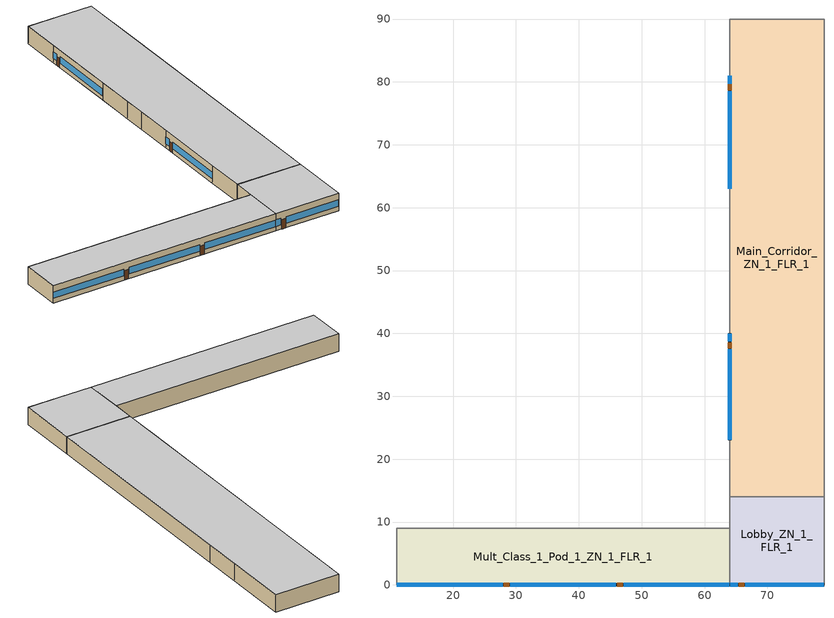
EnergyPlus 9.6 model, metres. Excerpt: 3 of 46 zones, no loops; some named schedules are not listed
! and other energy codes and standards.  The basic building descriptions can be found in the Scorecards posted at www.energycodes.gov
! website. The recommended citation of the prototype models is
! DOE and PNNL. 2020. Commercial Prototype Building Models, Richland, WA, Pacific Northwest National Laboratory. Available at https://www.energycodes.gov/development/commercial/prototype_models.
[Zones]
Mult_Class_1_Pod_1_ZN_1_FLR_1
 floor ground (Mult_Class_1_Pod_1_ZN_1_FLR_1_Floor_Ffactor): 11,9 64,9 64,0 11,0 z0
 wall outside (nonres_ext_wall): 11,0 64,0 z0:4
 wall to Lobby_ZN_1_FLR_1 (int_wall): 64,0 64,9 z0:4
 wall to Corridor_Pod_1_ZN_1_FLR_1 (int_wall): 64,9 11,9 z0:4
 wall to Corner_Class_1_Pod_1_ZN_1_FLR_1 (int_wall): 11,9 11,0 z0:4
 window (NonresWindow_U_0.38_SHGC_0.38): 11.05,0 27.87,0 / 29.09,0 45.91,0 / 47.13,0 63.95,0 z1.03:2.5
 door (Swinging Door_con): 28.05,0 28.96,0 / 46.08,0 46.99,0 z0:2.13
 ceiling to Mult_Class_1_Pod_1_ZN_1_FLR_2 (int_slab_ceiling): 11,0 64,0 64,9 11,9 z4
Main_Corridor_ZN_1_FLR_1
 floor ground (Main_Corridor_ZN_1_FLR_1_Floor_Ffactor): 64,90 79,90 79,14 64,14 z0
 wall outside (nonres_ext_wall): 64,81 64,63 / 64,40 64,23 z0:4
 wall to Lobby_ZN_1_FLR_1 (int_wall): 64,14 79,14 z0:4
 wall to Gym_ZN_1_FLR_1 (int_wall): 79,14 79,66 z0:4
 wall to Mech_ZN_1_FLR_1 (int_wall): 79,66 79,75 z0:4
 wall to Auditorium_ZN_1_FLR_1 (nonres_ext_wall): 79,75 79,90 z0:4
 wall to Bathrooms_ZN_1_FLR_1 (int_wall): 79,90 64,90 z0:4
 wall to Mult_Class_1_Pod_3_ZN_1_FLR_1 (int_wall): 64,90 64,81 z0:4
 wall to Mult_Class_2_Pod_2_ZN_1_FLR_1 (int_wall): 64,63 64,54 z0:4
 wall to Corridor_Pod_2_ZN_1_FLR_1 (int_wall): 64,54 64,49 z0:4
 wall to Mult_Class_1_Pod_2_ZN_1_FLR_1 (int_wall): 64,49 64,40 z0:4
 wall to Mult_Class_2_Pod_1_ZN_1_FLR_1 (int_wall): 64,23 64,14 z0:4
 window (NonresWindow_U_0.38_SHGC_0.38): 64,80.95 64,79.73 / 64,78.51 64,63.05 z1:2.51; 64,39.95 64,38.73 / 64,37.51 64,23.05 z0.99:2.51
 door (Swinging Door_con): 64,79.62 64,78.7 / 64,38.55 64,37.63 z0:2.13
 ceiling to Main_Corridor_ZN_1_FLR_2 (int_slab_ceiling): 64,14 79,14 79,90 64,90 z4
Lobby_ZN_1_FLR_1
 floor ground (Lobby_ZN_1_FLR_1_Floor_Ffactor): 64,14 79,14 79,0 64,0 z0
 wall outside (nonres_ext_wall): 64,0 79,0 z0:4
 wall to Offices_ZN_1_FLR_1 (int_wall): 79,0 79,14 z0:4
 wall to Corridor_Pod_1_ZN_1_FLR_1 (int_wall): 64,14 64,9 z0:4
 window (NonresWindow_U_0.38_SHGC_0.38): 64.05,0 65.27,0 / 66.49,0 78.95,0 z0.97:2.51
 door (Swinging Door_con): 65.43,0 66.35,0 z0:2.13
 ceiling to Lobby_ZN_1_FLR_2 (int_slab_ceiling): 64,0 79,0 79,14 64,14 z4
[Building]
SchoolSecondary: North Axis {deg}=0; Terrain=City; Loads Convergence Tolerance Value {W}=0.04; Temperature Convergence Tolerance Value {deltaC}=0.2; Solar Distribution=FullInteriorAndExterior; Maximum Number of Warmup Days=25; Minimum Number of Warmup Days=6
[Site:Location]
Denver-Aurora-Buckley.AFB_CO_USA WMO=724695: Latitude {deg}=39.72; Longitude {deg}=-104.75; Time Zone {hr}=-7; Elevation {m}=1726
[SizingPeriod:DesignDay] Day of Month=21; Dry-Bulb Temperature Range Modifier Type=DefaultMultipliers; Humidity Condition Type=Wetbulb; Barometric Pressure {Pa}=82237; Rain Indicator=No; Snow Indicator=No; Daylight Saving Time Indicator=No
Name | Month | Day Type | Maximum Dry-Bulb Temperature {C} | Daily Dry-Bulb Temperature Range {deltaC} | Wetbulb or DewPoint at Maximum Dry-Bulb {C} | Wind Speed {m/s} | Wind Direction {deg} | Solar Model Indicator | Sky Clearness | ASHRAE Clear Sky Optical Depth for Beam Irradiance (taub) | ASHRAE Clear Sky Optical Depth for Diffuse Irradiance (taud)
Denver-Aurora-Buckley.AFB_CO_USA Ann Htg 99.6% Condns DB | 12 | WinterDesignDay | -17.9 | 0 | -17.9 | 2.5 | 180 | ASHRAEClearSky | 0
Denver-Aurora-Buckley.AFB_CO_USA Ann Clg .4% Condns DB=>MWB | 7 | SummerDesignDay | 33.9 | 14.8 | 15 | 3.6 | 30 | ASHRAETau |  | 0.423 | 2.02
[Site:WaterMainsTemperature]
Calculation Method=CORRELATION; Annual Average Outdoor Air Temperature {C}=9.95; Maximum Difference In Monthly Average Outdoor Air Temperatures {deltaC}=23.7
[Site:GroundTemperature:FCfactorMethod]
7.1, 3, -1, 0.8, -0.2, 4.8, 6.1, 13.7, 22.2, 22.7, 21.7, 18.5
[Material:NoMass] Thermal Absorptance=0.9; Solar Absorptance=0.7
Name | Roughness | Thermal Resistance {m2-K/W} | Visible Absorptance
Opaque Door panel_con | MediumRough | 0.475964 | 0.7
CP02 CARPET PAD | VeryRough | 0.21648 | 0.8
Nonres_Exterior_Wall_Insulation | MediumSmooth | 2.81828 | 0.7
[Construction]
Swinging Door_con: Opaque Door panel_con
InteriorFurnishings: Std Wood 6inch
int_wall: G01 13mm gypsum board, G01 13mm gypsum board
int_slab_ceiling: CP02 CARPET PAD, 100mm Normalweight concrete floor
nonres_ext_wall: F07 25mm stucco, G01 16mm gypsum board, Nonres_Exterior_Wall_Insulation, G01 16mm gypsum board
NonresWindow_U_0.38_SHGC_0.38: Nonres Window Glazing Layer
[Material]
Name | Roughness | Thickness {m} | Conductivity {W/m-K} | Density {kg/m3} | Specific Heat {J/kg-K} | Thermal Absorptance | Solar Absorptance | Visible Absorptance
Std Wood 6inch | MediumSmooth | 0.15 | 0.12 | 540 | 1210 | 0.9 | 0.7 | 0.7
F07 25mm stucco | Smooth | 0.0254 | 0.72 | 1856 | 840 | 0.9 | 0.7 | 0.7
G01 13mm gypsum board | Smooth | 0.0127 | 0.16 | 800 | 1090 | 0.9 | 0.7 | 0.5
G01 16mm gypsum board | MediumSmooth | 0.0159 | 0.16 | 800 | 1090
100mm Normalweight concrete floor | MediumRough | 0.1016 | 2.31 | 2322 | 832
[WindowMaterial:SimpleGlazingSystem]
Nonres Window Glazing Layer: U-Factor {W/m2-K}=2.15774; Solar Heat Gain Coefficient=0.38; Visible Transmittance=0.418
[Construction:FfactorGroundFloor] F-Factor {W/m-K}=0.90012
Name | Area {m2} | PerimeterExposed {m}
Mult_Class_1_Pod_1_ZN_1_FLR_1_Floor_Ffactor | 477 | 53
Main_Corridor_ZN_1_FLR_1_Floor_Ffactor | 1140 | 35
Lobby_ZN_1_FLR_1_Floor_Ffactor | 210 | 15
[Zone] Type=1; Multiplier=1; Ceiling Height {m}=4; Floor Area {m2}=autocalculate; Part of Total Floor Area=Yes
Name | Volume {m3}
Mult_Class_1_Pod_1_ZN_1_FLR_1 | 1908
Main_Corridor_ZN_1_FLR_1 | 4560
Lobby_ZN_1_FLR_1 | 840
[InternalMass] Construction=InteriorFurnishings
Name | Zone or ZoneList | Surface Area {m2}
Mult_Class_1_Pod_1_ZN_1_FLR_1_InternalMass_1 | Mult_Class_1_Pod_1_ZN_1_FLR_1 | 954
Main_Corridor_ZN_1_FLR_1_InternalMass_1 | Main_Corridor_ZN_1_FLR_1 | 2280
Lobby_ZN_1_FLR_1_InternalMass_1 | Lobby_ZN_1_FLR_1 | 420
[People]
Mult_Class_1_Pod_1_ZN_1_FLR_1: Zone or ZoneList or Space or SpaceList=Mult_Class_1_Pod_1_ZN_1_FLR_1; Number of People Schedule=BLDG_OCC_SCH; Number of People Calculation Method=Area/Person; Floor Area per Person {m2/person}=2.654; Fraction Radiant=0.3; Sensible Heat Fraction=AUTOCALCULATE; Activity Level Schedule=ACTIVITY_SCH; Enable ASHRAE 55 Comfort Warnings=No; Mean Radiant Temperature Calculation Type=ZoneAveraged; Work Efficiency Schedule=WORK_EFF_SCH; Clothing Insulation Calculation Method=ClothingInsulationSchedule; Clothing Insulation Schedule=CLOTHING_SCH; Air Velocity Schedule=AIR_VELO_SCH; Thermal Comfort Model 1 Type=FANGER
[Lights] Design Level Calculation Method=Watts/Area; Return Air Fraction=0; Fraction Radiant=0.37; Fraction Visible=0.2; Fraction Replaceable=1; Return Air Fraction Calculated from Plenum Temperature=No
Name | Zone or ZoneList or Space or SpaceList | Schedule | Watts per Zone Floor Area {W/m2}
Mult_Class_1_Pod_1_ZN_1_FLR_1_Lights | Mult_Class_1_Pod_1_ZN_1_FLR_1 | BLDG_LIGHT_CLASSROOM_SCH | 9.9028
Main_Corridor_ZN_1_FLR_1_Lights | Main_Corridor_ZN_1_FLR_1 | BLDG_LIGHT_CORRIDOR_SCH | 7.10418
Lobby_ZN_1_FLR_1_Lights | Lobby_ZN_1_FLR_1 | BLDG_LIGHT_LOBBYFLR1_SCH | 10.7639
[ElectricEquipment] Schedule=BLDG_EQUIP_SCH; Design Level Calculation Method=EquipmentLevel; Fraction Latent=0; Fraction Radiant=0.5; Fraction Lost=0
Name | Zone or ZoneList or Space or SpaceList | Design Level {W}
Mult_Class_1_Pod_1_ZN_1_FLR_1_PlugMisc_Equip | Mult_Class_1_Pod_1_ZN_1_FLR_1 | 4770
Main_Corridor_ZN_1_FLR_1_PlugMisc_Equip | Main_Corridor_ZN_1_FLR_1 | 4560
Lobby_ZN_1_FLR_1_PlugMisc_Equip | Lobby_ZN_1_FLR_1 | 840
[Daylighting:Controls] Daylighting Method=SplitFlux; Lighting Control Type=Stepped; Minimum Input Power Fraction for Continuous or ContinuousOff Dimming Control=0.3; Minimum Light Output Fraction for Continuous or ContinuousOff Dimming Control=0.2; Number of Stepped Control Steps=3; Probability Lighting will be Reset When Needed in Manual Stepped Control=1; Glare Calculation Azimuth Angle of View Direction Clockwise from Zone y-Axis {deg}=180; Maximum Allowable Discomfort Glare Index=22
Name | Zone or Space | Glare Calculation Daylighting Reference Point | Daylighting Reference Point 1 | Fraction of Lights Controlled by Reference Point 1 | Illuminance Setpoint at Reference Point 1 {lux} | Daylighting Reference Point 2 | Fraction of Lights Controlled by Reference Point 2 | Illuminance Setpoint at Reference Point 2 {lux}
Mult_Class_1_Pod_1_ZN_1_FLR_1_DaylCtrl | Mult_Class_1_Pod_1_ZN_1_FLR_1 | Mult_Class_1_Pod_1_ZN_1_FLR_1_DaylRefPt1 | Mult_Class_1_Pod_1_ZN_1_FLR_1_DaylRefPt1 | 0.28 | 377 | Mult_Class_1_Pod_1_ZN_1_FLR_1_DaylRefPt2 | 0.28 | 377
Lobby_ZN_1_FLR_1_DaylCtrl | Lobby_ZN_1_FLR_1 | Lobby_ZN_1_FLR_1_DaylRefPt1 | Lobby_ZN_1_FLR_1_DaylRefPt1 | 0.18 | 269 | Lobby_ZN_1_FLR_1_DaylRefPt2 | 0.18 | 269
[ZoneInfiltration:DesignFlowRate] Temperature Term Coefficient=0; Velocity Squared Term Coefficient=0
Name | Zone or ZoneList | Schedule | Design Flow Rate Calculation Method | Flow per Exterior Surface Area {m3/s-m2} | Constant Term Coefficient | Velocity Term Coefficient | Design Flow Rate {m3/s}
Mult_Class_1_Pod_1_ZN_1_FLR_1_Infiltration | Mult_Class_1_Pod_1_ZN_1_FLR_1 | INFIL_SCH_PNNL | Flow/ExteriorArea | 0.00056896 | 0 | 0.224
Main_Corridor_ZN_1_FLR_1_Infiltration | Main_Corridor_ZN_1_FLR_1 | INFIL_SCH_PNNL | Flow/ExteriorArea | 0.00056896 | 0 | 0.224
Lobby_ZN_1_FLR_1_Infiltration | Lobby_ZN_1_FLR_1 | INFIL_SCH_PNNL | Flow/ExteriorArea | 0.00056896 | 0 | 0.224
Lobby_ZN_1_FLR_1_Door_Infiltration | Lobby_ZN_1_FLR_1 | INFIL_Door_Opening_SCH | Flow/Zone |  | 1 | 0 | 5.11449
[Exterior:Lights] Control Option=AstronomicalClock
Name | Schedule | Design Level {W}
Exterior_Lights_a | Exterior_lighting_schedule_a | 441.8
Exterior_Lights_b | Exterior_lighting_schedule_b_2016 | 2994.5
Exterior_Lights_c | Exterior_lighting_schedule_c_2016 | 2973.7
[EnergyManagementSystem:Program]
SET_Kitchen_ZN_1_FLR_1_Light_EMS_Program: SET Kitchen_ZN_1_FLR_1_LSr_IP=0.093*Kitchen_ZN_1_FLR_1_LSr/Kitchen_ZN_1_FLR_1_Area; IF (Kitchen_ZN_1_FLR_1_OSr <= 0) && (Kitchen_ZN_1_FLR_1_LSr_IP >= 0.02); SET Kitchen_ZN_1_FLR_1_LAr = 0.02*Kitchen_ZN_1_FLR_1_Area/0.09290304; ELSE; SET Kitchen_ZN_1_FLR_1_LAr = NULL; ENDIF
SET_Cafeteria_ZN_1_FLR_1_Light_EMS_Program: SET Cafeteria_ZN_1_FLR_1_LSr_IP=0.093*Cafeteria_ZN_1_FLR_1_LSr/Cafeteria_ZN_1_FLR_1_Area; IF (Cafeteria_ZN_1_FLR_1_OSr <= 0) && (Cafeteria_ZN_1_FLR_1_LSr_IP >= 0.02); SET Cafeteria_ZN_1_FLR_1_LAr = 0.02*Cafeteria_ZN_1_FLR_1_Area/0.09290304; ELSE; SET Cafeteria_ZN_1_FLR_1_LAr = NULL; ENDIF
SET_cCL1_Pod_1_ZN_1_FLR_2_Light_EMS_Program: SET cCL1_Pod_1_ZN_1_FLR_2_LSr_IP=0.093*cCL1_Pod_1_ZN_1_FLR_2_LSr/cCL1_Pod_1_ZN_1_FLR_2_Area; IF (cCL1_Pod_1_ZN_1_FLR_2_OSr <= 0) && (cCL1_Pod_1_ZN_1_FLR_2_LSr_IP >= 0.02); SET cCL1_Pod_1_ZN_1_FLR_2_LAr = 0.02*cCL1_Pod_1_ZN_1_FLR_2_Area/0.09290304; ELSE; SET cCL1_Pod_1_ZN_1_FLR_2_LAr = NULL; ENDIF
SET_mCl1_Pod_1_ZN_1_FLR_2_Light_EMS_Program: SET mCl1_Pod_1_ZN_1_FLR_2_LSr_IP=0.093*mCl1_Pod_1_ZN_1_FLR_2_LSr/mCl1_Pod_1_ZN_1_FLR_2_Area; IF (mCl1_Pod_1_ZN_1_FLR_2_OSr <= 0) && (mCl1_Pod_1_ZN_1_FLR_2_LSr_IP >= 0.02); SET mCl1_Pod_1_ZN_1_FLR_2_LAr = 0.02*mCl1_Pod_1_ZN_1_FLR_2_Area/0.09290304; ELSE; SET mCl1_Pod_1_ZN_1_FLR_2_LAr = NULL; ENDIF
SET_cPOD1_ZN_1_FLR_2_Light_EMS_Program: SET cPOD1_ZN_1_FLR_2_LSr_IP=0.093*cPOD1_ZN_1_FLR_2_LSr/cPOD1_ZN_1_FLR_2_Area; IF (cPOD1_ZN_1_FLR_2_OSr <= 0) && (cPOD1_ZN_1_FLR_2_LSr_IP >= 0.02); SET cPOD1_ZN_1_FLR_2_LAr = 0.02*cPOD1_ZN_1_FLR_2_Area/0.09290304; ELSE; SET cPOD1_ZN_1_FLR_2_LAr = NULL; ENDIF
SET_cCL2_Pod_1_ZN_1_FLR_2_Light_EMS_Program: SET cCL2_Pod_1_ZN_1_FLR_2_LSr_IP=0.093*cCL2_Pod_1_ZN_1_FLR_2_LSr/cCL2_Pod_1_ZN_1_FLR_2_Area; IF (cCL2_Pod_1_ZN_1_FLR_2_OSr <= 0) && (cCL2_Pod_1_ZN_1_FLR_2_LSr_IP >= 0.02); SET cCL2_Pod_1_ZN_1_FLR_2_LAr = 0.02*cCL2_Pod_1_ZN_1_FLR_2_Area/0.09290304; ELSE; SET cCL2_Pod_1_ZN_1_FLR_2_LAr = NULL; ENDIF
SET_mCl2_Pod_1_ZN_1_FLR_2_Light_EMS_Program: SET mCl2_Pod_1_ZN_1_FLR_2_LSr_IP=0.093*mCl2_Pod_1_ZN_1_FLR_2_LSr/mCl2_Pod_1_ZN_1_FLR_2_Area; IF (mCl2_Pod_1_ZN_1_FLR_2_OSr <= 0) && (mCl2_Pod_1_ZN_1_FLR_2_LSr_IP >= 0.02); SET mCl2_Pod_1_ZN_1_FLR_2_LAr = 0.02*mCl2_Pod_1_ZN_1_FLR_2_Area/0.09290304; ELSE; SET mCl2_Pod_1_ZN_1_FLR_2_LAr = NULL; ENDIF
SET_cCL1_Pod_2_ZN_1_FLR_2_Light_EMS_Program: SET cCL1_Pod_2_ZN_1_FLR_2_LSr_IP=0.093*cCL1_Pod_2_ZN_1_FLR_2_LSr/cCL1_Pod_2_ZN_1_FLR_2_Area; IF (cCL1_Pod_2_ZN_1_FLR_2_OSr <= 0) && (cCL1_Pod_2_ZN_1_FLR_2_LSr_IP >= 0.02); SET cCL1_Pod_2_ZN_1_FLR_2_LAr = 0.02*cCL1_Pod_2_ZN_1_FLR_2_Area/0.09290304; ELSE; SET cCL1_Pod_2_ZN_1_FLR_2_LAr = NULL; ENDIF
SET_mCl1_Pod_2_ZN_1_FLR_2_Light_EMS_Program: SET mCl1_Pod_2_ZN_1_FLR_2_LSr_IP=0.093*mCl1_Pod_2_ZN_1_FLR_2_LSr/mCl1_Pod_2_ZN_1_FLR_2_Area; IF (mCl1_Pod_2_ZN_1_FLR_2_OSr <= 0) && (mCl1_Pod_2_ZN_1_FLR_2_LSr_IP >= 0.02); SET mCl1_Pod_2_ZN_1_FLR_2_LAr = 0.02*mCl1_Pod_2_ZN_1_FLR_2_Area/0.09290304; ELSE; SET mCl1_Pod_2_ZN_1_FLR_2_LAr = NULL; ENDIF
SET_cPOD2_ZN_1_FLR_2_Light_EMS_Program: SET cPOD2_ZN_1_FLR_2_LSr_IP=0.093*cPOD2_ZN_1_FLR_2_LSr/cPOD2_ZN_1_FLR_2_Area; IF (cPOD2_ZN_1_FLR_2_OSr <= 0) && (cPOD2_ZN_1_FLR_2_LSr_IP >= 0.02); SET cPOD2_ZN_1_FLR_2_LAr = 0.02*cPOD2_ZN_1_FLR_2_Area/0.09290304; ELSE; SET cPOD2_ZN_1_FLR_2_LAr = NULL; ENDIF
SET_cCL2_Pod_2_ZN_1_FLR_2_Light_EMS_Program: SET cCL2_Pod_2_ZN_1_FLR_2_LSr_IP=0.093*cCL2_Pod_2_ZN_1_FLR_2_LSr/cCL2_Pod_2_ZN_1_FLR_2_Area; IF (cCL2_Pod_2_ZN_1_FLR_2_OSr <= 0) && (cCL2_Pod_2_ZN_1_FLR_2_LSr_IP >= 0.02); SET cCL2_Pod_2_ZN_1_FLR_2_LAr = 0.02*cCL2_Pod_2_ZN_1_FLR_2_Area/0.09290304; ELSE; SET cCL2_Pod_2_ZN_1_FLR_2_LAr = NULL; ENDIF
SET_mCl2_Pod_2_ZN_1_FLR_2_Light_EMS_Program: SET mCl2_Pod_2_ZN_1_FLR_2_LSr_IP=0.093*mCl2_Pod_2_ZN_1_FLR_2_LSr/mCl2_Pod_2_ZN_1_FLR_2_Area; IF (mCl2_Pod_2_ZN_1_FLR_2_OSr <= 0) && (mCl2_Pod_2_ZN_1_FLR_2_LSr_IP >= 0.02); SET mCl2_Pod_2_ZN_1_FLR_2_LAr = 0.02*mCl2_Pod_2_ZN_1_FLR_2_Area/0.09290304; ELSE; SET mCl2_Pod_2_ZN_1_FLR_2_LAr = NULL; ENDIF
SET_cCL1_Pod_3_ZN_1_FLR_2_Light_EMS_Program: SET cCL1_Pod_3_ZN_1_FLR_2_LSr_IP=0.093*cCL1_Pod_3_ZN_1_FLR_2_LSr/cCL1_Pod_3_ZN_1_FLR_2_Area; IF (cCL1_Pod_3_ZN_1_FLR_2_OSr <= 0) && (cCL1_Pod_3_ZN_1_FLR_2_LSr_IP >= 0.02); SET cCL1_Pod_3_ZN_1_FLR_2_LAr = 0.02*cCL1_Pod_3_ZN_1_FLR_2_Area/0.09290304; ELSE; SET cCL1_Pod_3_ZN_1_FLR_2_LAr = NULL; ENDIF
SET_mCl1_Pod_3_ZN_1_FLR_2_Light_EMS_Program: SET mCl1_Pod_3_ZN_1_FLR_2_LSr_IP=0.093*mCl1_Pod_3_ZN_1_FLR_2_LSr/mCl1_Pod_3_ZN_1_FLR_2_Area; IF (mCl1_Pod_3_ZN_1_FLR_2_OSr <= 0) && (mCl1_Pod_3_ZN_1_FLR_2_LSr_IP >= 0.02); SET mCl1_Pod_3_ZN_1_FLR_2_LAr = 0.02*mCl1_Pod_3_ZN_1_FLR_2_Area/0.09290304; ELSE; SET mCl1_Pod_3_ZN_1_FLR_2_LAr = NULL; ENDIF
SET_cPOD3_ZN_1_FLR_2_Light_EMS_Program: SET cPOD3_ZN_1_FLR_2_LSr_IP=0.093*cPOD3_ZN_1_FLR_2_LSr/cPOD3_ZN_1_FLR_2_Area; IF (cPOD3_ZN_1_FLR_2_OSr <= 0) && (cPOD3_ZN_1_FLR_2_LSr_IP >= 0.02); SET cPOD3_ZN_1_FLR_2_LAr = 0.02*cPOD3_ZN_1_FLR_2_Area/0.09290304; ELSE; SET cPOD3_ZN_1_FLR_2_LAr = NULL; ENDIF
SET_cCL2_Pod_3_ZN_1_FLR_2_Light_EMS_Program: SET cCL2_Pod_3_ZN_1_FLR_2_LSr_IP=0.093*cCL2_Pod_3_ZN_1_FLR_2_LSr/cCL2_Pod_3_ZN_1_FLR_2_Area; IF (cCL2_Pod_3_ZN_1_FLR_2_OSr <= 0) && (cCL2_Pod_3_ZN_1_FLR_2_LSr_IP >= 0.02); SET cCL2_Pod_3_ZN_1_FLR_2_LAr = 0.02*cCL2_Pod_3_ZN_1_FLR_2_Area/0.09290304; ELSE; SET cCL2_Pod_3_ZN_1_FLR_2_LAr = NULL; ENDIF
SET_mCl2_Pod_3_ZN_1_FLR_2_Light_EMS_Program: SET mCl2_Pod_3_ZN_1_FLR_2_LSr_IP=0.093*mCl2_Pod_3_ZN_1_FLR_2_LSr/mCl2_Pod_3_ZN_1_FLR_2_Area; IF (mCl2_Pod_3_ZN_1_FLR_2_OSr <= 0) && (mCl2_Pod_3_ZN_1_FLR_2_LSr_IP >= 0.02); SET mCl2_Pod_3_ZN_1_FLR_2_LAr = 0.02*mCl2_Pod_3_ZN_1_FLR_2_Area/0.09290304; ELSE; SET mCl2_Pod_3_ZN_1_FLR_2_LAr = NULL; ENDIF
SET_Main_Corridor_ZN_1_FLR_2_Light_EMS_Program: SET Main_Corridor_ZN_1_FLR_2_LSr_IP=0.093*Main_Corridor_ZN_1_FLR_2_LSr/Main_Corridor_ZN_1_FLR_2_Area; IF (Main_Corridor_ZN_1_FLR_2_OSr <= 0) && (Main_Corridor_ZN_1_FLR_2_LSr_IP >= 0.02); SET Main_Corridor_ZN_1_FLR_2_LAr = 0.02*Main_Corridor_ZN_1_FLR_2_Area/0.09290304; ELSE; SET Main_Corridor_ZN_1_FLR_2_LAr = NULL; ENDIF
SET_Lobby_ZN_1_FLR_2_Light_EMS_Program: SET Lobby_ZN_1_FLR_2_LSr_IP=0.093*Lobby_ZN_1_FLR_2_LSr/Lobby_ZN_1_FLR_2_Area; IF (Lobby_ZN_1_FLR_2_OSr <= 0) && (Lobby_ZN_1_FLR_2_LSr_IP >= 0.02); SET Lobby_ZN_1_FLR_2_LAr = 0.02*Lobby_ZN_1_FLR_2_Area/0.09290304; ELSE; SET Lobby_ZN_1_FLR_2_LAr = NULL; ENDIF
SET_Mech_ZN_1_FLR_2_Light_EMS_Program: SET Mech_ZN_1_FLR_2_LSr_IP=0.093*Mech_ZN_1_FLR_2_LSr/Mech_ZN_1_FLR_2_Area; IF (Mech_ZN_1_FLR_2_OSr <= 0) && (Mech_ZN_1_FLR_2_LSr_IP >= 0.02); SET Mech_ZN_1_FLR_2_LAr = 0.02*Mech_ZN_1_FLR_2_Area/0.09290304; ELSE; SET Mech_ZN_1_FLR_2_LAr = NULL; ENDIF
SET_BATHROOMS_ZN_1_FLR_2_Light_EMS_Program: SET BATHROOMS_ZN_1_FLR_2_LSr_IP=0.093*BATHROOMS_ZN_1_FLR_2_LSr/BATHROOMS_ZN_1_FLR_2_Area; IF (BATHROOMS_ZN_1_FLR_2_OSr <= 0) && (BATHROOMS_ZN_1_FLR_2_LSr_IP >= 0.02); SET BATHROOMS_ZN_1_FLR_2_LAr = 0.02*BATHROOMS_ZN_1_FLR_2_Area/0.09290304; ELSE; SET BATHROOMS_ZN_1_FLR_2_LAr = NULL; ENDIF
SET_Offices_ZN_1_FLR_2_Light_EMS_Program: SET Offices_ZN_1_FLR_2_LSr_IP=0.093*Offices_ZN_1_FLR_2_LSr/Offices_ZN_1_FLR_2_Area; IF (Offices_ZN_1_FLR_2_OSr <= 0) && (Offices_ZN_1_FLR_2_LSr_IP >= 0.02); IF (ActualOccupancy <= 0); SET Offices_ZN_1_FLR_2_LAr = 0.02*Offices_ZN_1_FLR_2_Area/0.09290304; ELSE; SET Offices_ZN_1_FLR_2_LAr = NULL; ENDIF; ELSE; SET Offices_ZN_1_FLR_2_LAr = NULL; ENDIF
